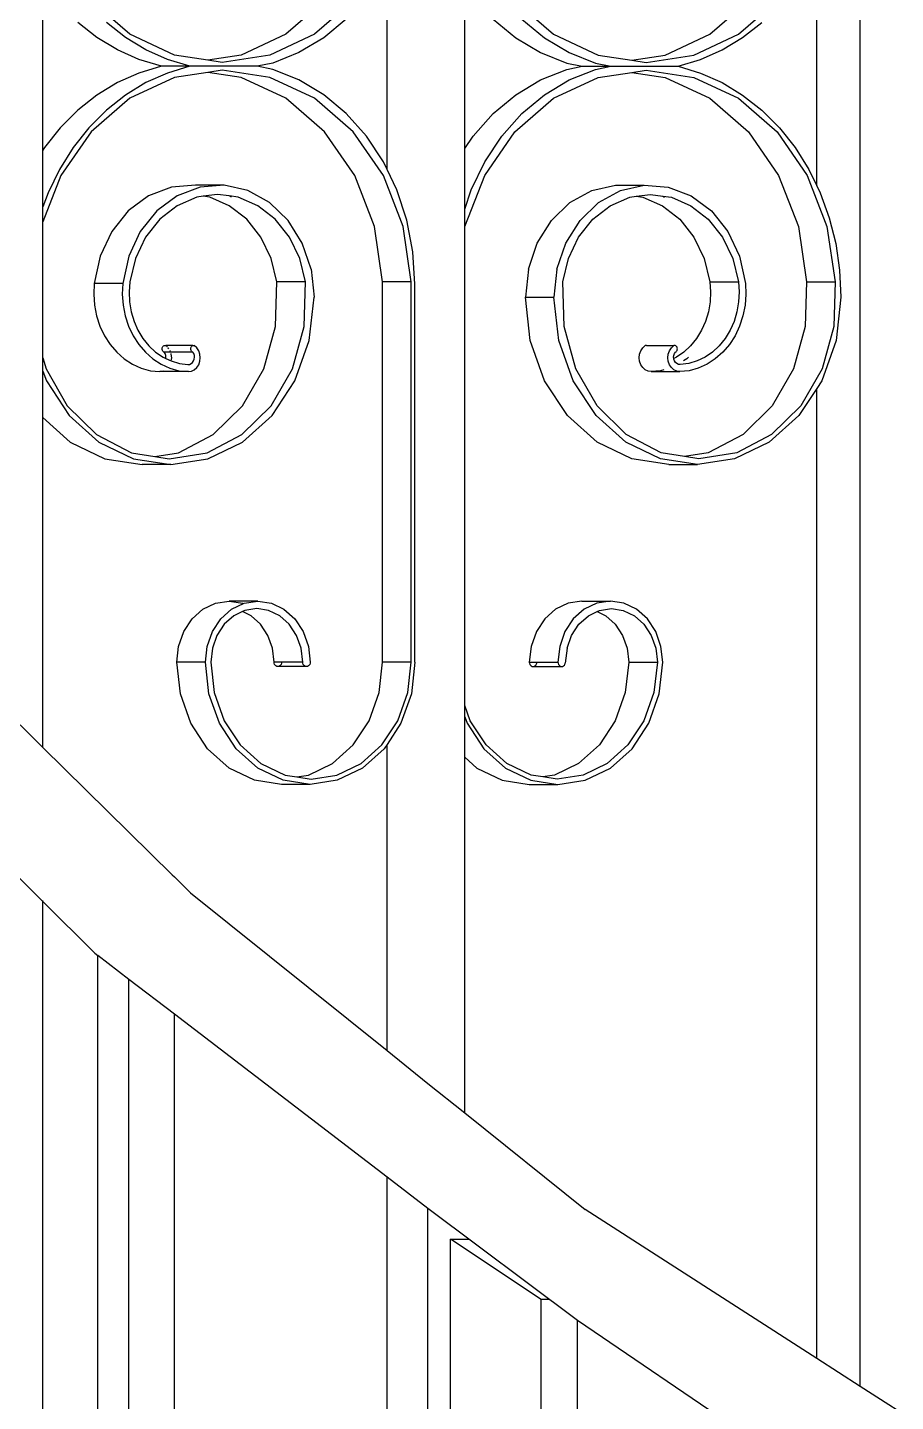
# Model space of a CAD drawing. Header units: millimetres. Extents: x 173236 to 801264, y -94969 to 615039.
# Drawn here: x 445101.4 to 445290.6, y -2103.2 to -1803.8 of the extents above; entities that cross this region are included whole.
import ezdxf

# ---------------------------------------------------------------- set-up
doc = ezdxf.new("R2010")
doc.units = ezdxf.units.MM
doc.header["$MEASUREMENT"] = 0
doc.layers.add('VOX-A-STAIRS-STEPS', color=140, linetype='Continuous')
doc.layers.add('VOX-A-WALL-PATT', color=233, linetype='Continuous')

# ---------------------------------------------------------------- blocks, each defined once
blk = doc.blocks.new('SSS')
at = {"layer": 'VOX-A-WALL-PATT'}
for p, q in [((383583.85, -2523.51), (383583.85, -1769.35)), ((383574.39, -2261.9), (383574.39, -2209.83)), ((383480.78, -2258.34), (383480.78, -2213.39)), ((383405.77, -2254.14), (383405.77, -2217.59)), ((383497.73, -2253.79), (383497.73, -2217.94)), ((383424.7, -2228.89), (383416.27, -2221.61)), ((383467.14, -2221.61), (383458.72, -2228.89)), ((383473.38, -2221.61), (383464.95, -2228.89)), ((383508.64, -2221.61), (383517.07, -2228.89)), ((383551.09, -2228.89), (383559.51, -2221.61)), ((383557.32, -2228.89), (383565.75, -2221.61)), ((383417.52, -2229.59), (383413.35, -2226.29)), ((383423.76, -2229.59), (383419.59, -2226.29)), ((383471.89, -2225.57), (383466.96, -2229.67)), ((383503.9, -2225.57), (383508.83, -2229.67)), ((383510.13, -2225.57), (383515.06, -2229.67)), ((383558.26, -2229.59), (383562.44, -2226.29)), ((383421.99, -2232.3), (383417.52, -2229.59)), ((383428.23, -2232.3), (383423.76, -2229.59)), ((383434.43, -2233.45), (383424.7, -2228.89)), ((383458.72, -2228.89), (383448.99, -2233.45)), ((383464.95, -2228.89), (383455.23, -2233.45)), ((383466.96, -2229.67), (383461.57, -2232.88)), ((383508.83, -2229.67), (383514.22, -2232.88)), ((383515.06, -2229.67), (383520.45, -2232.88)), ((383517.07, -2228.89), (383526.8, -2233.45)), ((383541.36, -2233.45), (383551.09, -2228.89)), ((383547.6, -2233.45), (383557.32, -2228.89)), ((383553.79, -2232.3), (383558.26, -2229.59)), ((383426.7, -2234.41), (383421.99, -2232.3)), ((383432.94, -2234.41), (383428.23, -2232.3)), ((383441.71, -2234.54), (383434.43, -2233.45)), ((383448.99, -2233.45), (383441.71, -2234.54)), ((383455.23, -2233.45), (383444.83, -2235.01)), ((383461.57, -2232.88), (383455.84, -2235.15)), ((383514.22, -2232.88), (383519.95, -2235.15)), ((383520.45, -2232.88), (383526.18, -2235.15)), ((383526.8, -2233.45), (383534.08, -2234.54)), ((383534.08, -2234.54), (383541.36, -2233.45)), ((383537.2, -2235.01), (383547.6, -2233.45)), ((383549.09, -2234.41), (383553.79, -2232.3)), ((383431.58, -2235.87), (383426.7, -2234.41)), ((383431.58, -2235.87), (383426.7, -2237.33)), ((383437.82, -2235.87), (383431.58, -2235.87)), ((383437.82, -2235.87), (383432.94, -2234.41)), ((383437.82, -2235.87), (383432.94, -2237.33)), ((383452.48, -2235.87), (383437.82, -2235.87)), ((383444.83, -2235.01), (383441.71, -2234.54)), ((383455.84, -2235.15), (383452.48, -2235.87)), ((383455.84, -2236.58), (383452.48, -2235.87)), ((383519.95, -2235.15), (383523.31, -2235.87)), ((383519.95, -2236.58), (383523.31, -2235.87)), ((383523.31, -2235.87), (383529.54, -2235.87)), ((383526.18, -2235.15), (383529.54, -2235.87)), ((383526.18, -2236.58), (383529.54, -2235.87)), ((383529.54, -2235.87), (383544.21, -2235.87)), ((383534.08, -2234.54), (383537.2, -2235.01)), ((383544.21, -2235.87), (383549.09, -2234.41)), ((383544.21, -2235.87), (383549.09, -2237.33)), ((383421.99, -2239.43), (383417.52, -2242.14)), ((383426.7, -2237.33), (383421.99, -2239.43)), ((383428.23, -2239.43), (383423.76, -2242.14)), ((383434.43, -2238.28), (383424.7, -2242.84)), ((383432.94, -2237.33), (383428.23, -2239.43)), ((383441.71, -2237.19), (383434.43, -2238.28)), ((383444.83, -2236.73), (383441.71, -2237.19)), ((383448.99, -2238.28), (383441.71, -2237.19)), ((383455.23, -2238.28), (383444.83, -2236.73)), ((383458.72, -2242.84), (383448.99, -2238.28)), ((383464.95, -2242.84), (383455.23, -2238.28)), ((383461.57, -2238.85), (383455.84, -2236.58)), ((383466.96, -2242.07), (383461.57, -2238.85)), ((383508.83, -2242.07), (383514.22, -2238.85)), ((383514.22, -2238.85), (383519.95, -2236.58)), ((383515.06, -2242.07), (383520.45, -2238.85)), ((383517.07, -2242.84), (383526.8, -2238.28)), ((383520.45, -2238.85), (383526.18, -2236.58)), ((383526.8, -2238.28), (383534.08, -2237.19)), ((383534.08, -2237.19), (383537.2, -2236.73)), ((383534.08, -2237.19), (383541.36, -2238.28)), ((383537.2, -2236.73), (383547.6, -2238.28)), ((383541.36, -2238.28), (383551.09, -2242.84)), ((383547.6, -2238.28), (383557.32, -2242.84)), ((383549.09, -2237.33), (383553.79, -2239.43)), ((383553.79, -2239.43), (383558.26, -2242.14)), ((383417.52, -2242.14), (383413.35, -2245.44)), ((383423.76, -2242.14), (383419.59, -2245.44)), ((383471.89, -2246.17), (383466.96, -2242.07)), ((383503.9, -2246.17), (383508.83, -2242.07)), ((383510.13, -2246.17), (383515.06, -2242.07)), ((383558.26, -2242.14), (383562.44, -2245.44)), ((383413.35, -2245.44), (383409.53, -2249.27)), ((383419.59, -2245.44), (383415.76, -2249.27)), ((383424.7, -2242.84), (383416.27, -2250.12)), ((383467.14, -2250.12), (383458.72, -2242.84)), ((383473.38, -2250.12), (383464.95, -2242.84)), ((383508.64, -2250.12), (383517.07, -2242.84)), ((383551.09, -2242.84), (383559.51, -2250.12)), ((383557.32, -2242.84), (383565.75, -2250.12)), ((383562.44, -2245.44), (383566.26, -2249.27)), ((383476.25, -2251.06), (383471.89, -2246.17)), ((383499.53, -2251.06), (383503.9, -2246.17)), ((383505.77, -2251.06), (383510.13, -2246.17)), ((383409.53, -2249.27), (383406.11, -2253.59)), ((383416.27, -2250.12), (383409.69, -2259.64)), ((383415.76, -2249.27), (383412.34, -2253.59)), ((383473.73, -2259.64), (383467.14, -2250.12)), ((383479.96, -2259.64), (383473.38, -2250.12)), ((383479.96, -2256.65), (383476.25, -2251.06)), ((383497.73, -2253.79), (383499.53, -2251.06)), ((383502.06, -2259.64), (383508.64, -2250.12)), ((383502.06, -2256.65), (383505.77, -2251.06)), ((383559.51, -2250.12), (383566.1, -2259.64)), ((383565.75, -2250.12), (383572.33, -2259.64)), ((383566.26, -2249.27), (383569.68, -2253.59)), ((383406.11, -2253.59), (383405.77, -2254.14)), ((383405.77, -2266.51), (383405.77, -2254.14)), ((383412.34, -2253.59), (383409.37, -2258.34)), ((383497.73, -2266.98), (383497.73, -2253.79)), ((383569.68, -2253.59), (383572.65, -2258.34)), ((383480.78, -2258.34), (383479.96, -2256.65)), ((383499.1, -2262.8), (383502.06, -2256.65)), ((383409.69, -2259.64), (383405.77, -2269.79)), ((383409.37, -2258.34), (383406.88, -2263.45)), ((383478.04, -2270.79), (383473.73, -2259.64)), ((383484.27, -2270.79), (383479.96, -2259.64)), ((383482.93, -2262.8), (383480.78, -2258.34)), ((383497.75, -2270.79), (383502.06, -2259.64)), ((383566.1, -2259.64), (383570.41, -2270.79)), ((383572.33, -2259.64), (383576.64, -2270.79)), ((383572.65, -2258.34), (383574.39, -2261.9)), ((383433.76, -2262.18), (383428.77, -2264.08)), ((383439, -2261.79), (383433.76, -2262.18)), ((383440, -2262.18), (383435, -2264.08)), ((383445.24, -2261.79), (383439, -2261.79)), ((383445.24, -2261.79), (383440, -2262.18)), ((383450.4, -2262.93), (383445.24, -2261.79)), ((383455.15, -2265.53), (383450.4, -2262.93)), ((383485.09, -2269.4), (383482.93, -2262.8)), ((383497.73, -2266.98), (383499.1, -2262.8)), ((383520.63, -2265.53), (383525.39, -2262.93)), ((383525.39, -2262.93), (383530.55, -2261.79)), ((383526.87, -2265.53), (383531.62, -2262.93)), ((383530.55, -2261.79), (383536.78, -2261.79)), ((383531.62, -2262.93), (383536.78, -2261.79)), ((383536.78, -2261.79), (383542.03, -2262.18)), ((383542.03, -2262.18), (383547.02, -2264.08)), ((383574.39, -2261.9), (383575.14, -2263.45)), ((383406.88, -2263.45), (383405.77, -2266.51)), ((383428.77, -2264.08), (383424.34, -2267.37)), ((383435, -2264.08), (383430.57, -2267.37)), ((383435.03, -2266.24), (383431.24, -2269.19)), ((383439.3, -2264.4), (383435.03, -2266.24)), ((383440.71, -2264.2), (383439.3, -2264.4)), ((383443.83, -2263.77), (383440.71, -2264.2)), ((383442.12, -2264.4), (383440.71, -2264.2)), ((383446.39, -2266.24), (383442.12, -2264.4)), ((383446.34, -2264.12), (383443.83, -2263.77)), ((383446.85, -2264.4), (383446.34, -2264.12)), ((383448.35, -2264.4), (383446.34, -2264.12)), ((383450.18, -2269.19), (383446.39, -2266.24)), ((383452.62, -2266.24), (383448.35, -2264.4)), ((383456.41, -2269.19), (383452.62, -2266.24)), ((383459.2, -2269.43), (383455.15, -2265.53)), ((383516.59, -2269.43), (383520.63, -2265.53)), ((383522.82, -2269.43), (383526.87, -2265.53)), ((383525.61, -2269.19), (383529.4, -2266.24)), ((383529.4, -2266.24), (383533.67, -2264.4)), ((383533.67, -2264.4), (383535.08, -2264.2)), ((383535.08, -2264.2), (383538.19, -2263.77)), ((383535.08, -2264.2), (383536.48, -2264.4)), ((383536.48, -2264.4), (383540.76, -2266.24)), ((383538.19, -2263.77), (383540.86, -2264.14)), ((383540.76, -2266.24), (383544.54, -2269.19)), ((383540.86, -2264.14), (383541.21, -2264.4)), ((383540.86, -2264.14), (383542.72, -2264.4)), ((383542.72, -2264.4), (383546.99, -2266.24)), ((383546.99, -2266.24), (383550.78, -2269.19)), ((383547.02, -2264.08), (383551.45, -2267.37)), ((383575.14, -2263.45), (383577.11, -2268.86)), ((383405.77, -2269.79), (383405.77, -2266.51)), ((383424.34, -2267.37), (383420.75, -2271.85)), ((383430.57, -2267.37), (383426.99, -2271.85)), ((383431.24, -2269.19), (383428.15, -2273.09)), ((383453.27, -2273.09), (383450.18, -2269.19)), ((383459.5, -2273.09), (383456.41, -2269.19)), ((383486.41, -2276.29), (383485.09, -2269.4)), ((383497.75, -2270.79), (383497.73, -2266.98)), ((383522.52, -2273.09), (383525.61, -2269.19)), ((383544.54, -2269.19), (383547.64, -2273.09)), ((383550.78, -2269.19), (383553.87, -2273.09)), ((383551.45, -2267.37), (383555.04, -2271.85)), ((383577.11, -2268.86), (383578.54, -2274.5)), ((383405.77, -2299.37), (383405.77, -2269.79)), ((383420.75, -2271.85), (383418.23, -2277.23)), ((383426.99, -2271.85), (383424.47, -2277.23)), ((383462.29, -2274.39), (383459.2, -2269.43)), ((383479.8, -2282.85), (383478.04, -2270.79)), ((383486.04, -2282.85), (383484.27, -2270.79)), ((383497.73, -2270.94), (383497.75, -2270.79)), ((383497.73, -2347.44), (383497.73, -2270.94)), ((383513.5, -2274.39), (383516.59, -2269.43)), ((383519.73, -2274.39), (383522.82, -2269.43)), ((383555.04, -2271.85), (383557.55, -2277.23)), ((383570.41, -2270.79), (383572.17, -2282.85)), ((383576.64, -2270.79), (383578.41, -2282.85)), ((383428.15, -2273.09), (383425.93, -2277.73)), ((383455.49, -2277.73), (383453.27, -2273.09)), ((383461.73, -2277.73), (383459.5, -2273.09)), ((383464.23, -2280.09), (383462.29, -2274.39)), ((383511.56, -2280.09), (383513.5, -2274.39)), ((383517.8, -2280.09), (383519.73, -2274.39)), ((383520.3, -2277.73), (383522.52, -2273.09)), ((383547.64, -2273.09), (383549.86, -2277.73)), ((383553.87, -2273.09), (383556.09, -2277.73)), ((383578.54, -2274.5), (383579.4, -2280.29)), ((383418.23, -2277.23), (383416.94, -2283.17)), ((383424.47, -2277.23), (383423.17, -2283.17)), ((383425.93, -2277.73), (383424.69, -2282.85)), ((383456.73, -2282.85), (383455.49, -2277.73)), ((383462.96, -2282.85), (383461.73, -2277.73)), ((383486.85, -2283.34), (383486.41, -2276.29)), ((383519.06, -2282.85), (383520.3, -2277.73)), ((383549.86, -2277.73), (383551.09, -2282.85)), ((383556.09, -2277.73), (383557.33, -2282.85)), ((383557.55, -2277.23), (383558.85, -2283.17)), ((383464.23, -2280.09), (383464.89, -2286.16)), ((383511.56, -2280.09), (383510.9, -2286.16)), ((383517.8, -2280.09), (383517.14, -2286.16)), ((383579.4, -2280.29), (383579.69, -2286.16)), ((383416.94, -2283.17), (383416.83, -2285.55)), ((383423.17, -2283.17), (383416.94, -2283.17)), ((383423.17, -2283.17), (383423.06, -2285.55)), ((383424.69, -2282.85), (383424.53, -2285.03)), ((383456.46, -2292.55), (383456.73, -2282.85)), ((383462.96, -2282.85), (383456.73, -2282.85)), ((383462.69, -2292.55), (383462.96, -2282.85)), ((383486.04, -2282.85), (383479.8, -2282.85)), ((383479.8, -2347.44), (383479.8, -2282.85)), ((383486.04, -2365.7), (383486.04, -2282.85)), ((383486.85, -2365.7), (383486.85, -2283.34)), ((383519.33, -2292.55), (383519.06, -2282.85)), ((383551.09, -2282.85), (383557.33, -2282.85)), ((383551.09, -2282.85), (383551.26, -2285.03)), ((383557.33, -2282.85), (383557.49, -2285.03)), ((383558.85, -2283.17), (383558.96, -2285.55)), ((383572.17, -2282.85), (383571.91, -2292.55)), ((383572.17, -2282.85), (383578.41, -2282.85)), ((383578.41, -2282.85), (383578.14, -2292.55)), ((383416.83, -2285.55), (383417.01, -2287.93)), ((383423.06, -2285.55), (383423.24, -2287.93)), ((383424.53, -2285.03), (383424.63, -2287.22)), ((383424.63, -2287.22), (383425, -2289.37)), ((383463.82, -2295.61), (383464.89, -2286.16)), ((383511.97, -2295.61), (383510.9, -2286.16)), ((383510.9, -2286.16), (383517.14, -2286.16)), ((383518.2, -2295.61), (383517.14, -2286.16)), ((383551.15, -2287.22), (383550.79, -2289.37)), ((383551.26, -2285.03), (383551.15, -2287.22)), ((383557.39, -2287.22), (383557.02, -2289.37)), ((383557.49, -2285.03), (383557.39, -2287.22)), ((383558.96, -2285.55), (383558.78, -2287.93)), ((383579.69, -2286.16), (383578.63, -2295.61)), ((383417.01, -2287.93), (383417.46, -2290.26)), ((383417.46, -2290.26), (383418.2, -2292.49)), ((383423.24, -2287.93), (383423.7, -2290.26)), ((383423.7, -2290.26), (383424.43, -2292.49)), ((383425, -2289.37), (383425.62, -2291.44)), ((383550.79, -2289.37), (383550.17, -2291.44)), ((383557.02, -2289.37), (383556.4, -2291.44)), ((383558.32, -2290.26), (383557.59, -2292.49)), ((383558.78, -2287.93), (383558.32, -2290.26)), ((383418.2, -2292.49), (383419.19, -2294.58)), ((383424.43, -2292.49), (383425.42, -2294.58)), ((383425.62, -2291.44), (383426.48, -2293.39)), ((383453.91, -2301.79), (383456.46, -2292.55)), ((383460.14, -2301.79), (383462.69, -2292.55)), ((383521.88, -2301.79), (383519.33, -2292.55)), ((383550.17, -2291.44), (383549.31, -2293.39)), ((383556.4, -2291.44), (383555.54, -2293.39)), ((383557.59, -2292.49), (383556.6, -2294.58)), ((383571.91, -2292.55), (383569.35, -2301.79)), ((383578.14, -2292.55), (383575.59, -2301.79)), ((383419.19, -2294.58), (383420.42, -2296.49)), ((383425.42, -2294.58), (383426.65, -2296.49)), ((383426.48, -2293.39), (383427.57, -2295.17)), ((383427.57, -2295.17), (383428.86, -2296.77)), ((383460.7, -2304.41), (383463.82, -2295.61)), ((383515.09, -2304.41), (383511.97, -2295.61)), ((383521.33, -2304.41), (383518.2, -2295.61)), ((383548.22, -2295.17), (383546.93, -2296.77)), ((383549.31, -2293.39), (383548.22, -2295.17)), ((383554.45, -2295.17), (383553.16, -2296.77)), ((383555.54, -2293.39), (383554.45, -2295.17)), ((383556.6, -2294.58), (383555.37, -2296.49)), ((383578.63, -2295.61), (383575.5, -2304.41)), ((383420.42, -2296.49), (383421.86, -2298.18)), ((383421.86, -2298.18), (383423.49, -2299.62)), ((383426.65, -2296.49), (383428.1, -2298.18)), ((383428.1, -2298.18), (383429.73, -2299.62)), ((383428.86, -2296.77), (383430.33, -2298.13)), ((383430.33, -2298.13), (383431.95, -2299.24)), ((383431.74, -2297.42), (383431.77, -2297.23)), ((383431.76, -2297.61), (383431.74, -2297.42)), ((383431.82, -2297.78), (383431.76, -2297.61)), ((383431.77, -2297.23), (383431.83, -2297.06)), ((383431.92, -2297.93), (383431.82, -2297.78)), ((383431.83, -2297.06), (383431.93, -2296.91)), ((383432.05, -2298.05), (383431.92, -2297.93)), ((383431.93, -2296.91), (383432.06, -2296.8)), ((383431.95, -2299.24), (383432.54, -2299.52)), ((383432.2, -2298.12), (383432.05, -2298.05)), ((383432.06, -2296.8), (383432.21, -2296.73)), ((383432.41, -2298.47), (383432.2, -2298.12)), ((383433.58, -2298.12), (383432.2, -2298.12)), ((383432.21, -2296.73), (383432.37, -2296.71)), ((383432.37, -2296.71), (383432.53, -2296.73)), ((383432.54, -2298.86), (383432.41, -2298.47)), ((383438.43, -2296.73), (383432.53, -2296.73)), ((383432.6, -2296.8), (383432.53, -2296.73)), ((383432.57, -2299.28), (383432.54, -2298.86)), ((383432.54, -2299.52), (383432.57, -2299.28)), ((383432.89, -2297.06), (383432.73, -2296.91)), ((383433.2, -2297.42), (383433.08, -2297.23)), ((383433.48, -2297.84), (383433.44, -2297.78)), ((383433.51, -2297.93), (383433.48, -2297.84)), ((383433.58, -2298.12), (383433.55, -2298.05)), ((383438.43, -2298.12), (383433.58, -2298.12)), ((383433.74, -2298.58), (383433.7, -2298.47)), ((383433.83, -2299.36), (383433.74, -2298.58)), ((383437.98, -2297.42), (383438, -2297.23)), ((383438, -2297.61), (383437.98, -2297.42)), ((383438, -2297.23), (383438.06, -2297.06)), ((383438.06, -2297.78), (383438, -2297.61)), ((383438.06, -2297.06), (383438.16, -2296.91)), ((383438.15, -2297.93), (383438.06, -2297.78)), ((383438.28, -2298.05), (383438.15, -2297.93)), ((383438.16, -2296.91), (383438.29, -2296.8)), ((383438.43, -2298.12), (383438.28, -2298.05)), ((383438.29, -2296.8), (383438.43, -2296.73)), ((383438.43, -2296.73), (383438.6, -2296.71)), ((383438.64, -2298.47), (383438.43, -2298.12)), ((383438.6, -2296.71), (383438.76, -2296.73)), ((383438.77, -2298.86), (383438.64, -2298.47)), ((383438.75, -2299.7), (383438.81, -2299.28)), ((383439.3, -2297.22), (383438.76, -2296.73)), ((383438.81, -2299.28), (383438.77, -2298.86)), ((383439.72, -2297.84), (383439.3, -2297.22)), ((383439.98, -2298.58), (383439.72, -2297.84)), ((383440.06, -2299.36), (383439.98, -2298.58)), ((383535.72, -2299.36), (383535.81, -2298.58)), ((383535.81, -2298.58), (383536.07, -2297.84)), ((383536.07, -2297.84), (383536.49, -2297.22)), ((383536.49, -2297.22), (383537.02, -2296.73)), ((383537.18, -2296.71), (383537.02, -2296.73)), ((383537.34, -2296.73), (383537.18, -2296.71)), ((383537.34, -2296.73), (383543.26, -2296.73)), ((383541.96, -2299.36), (383542.05, -2298.58)), ((383542.05, -2298.58), (383542.31, -2297.84)), ((383542.31, -2297.84), (383542.72, -2297.22)), ((383542.72, -2297.22), (383543.26, -2296.73)), ((383543.22, -2299.28), (383543.25, -2298.86)), ((383543.25, -2299.52), (383543.22, -2299.28)), ((383543.25, -2298.86), (383543.38, -2298.47)), ((383543.84, -2299.24), (383543.25, -2299.52)), ((383543.42, -2296.71), (383543.26, -2296.73)), ((383543.38, -2298.47), (383543.59, -2298.12)), ((383543.58, -2296.73), (383543.42, -2296.71)), ((383543.73, -2296.8), (383543.58, -2296.73)), ((383543.59, -2298.12), (383543.74, -2298.05)), ((383543.86, -2296.91), (383543.73, -2296.8)), ((383543.74, -2298.05), (383543.87, -2297.93)), ((383545.46, -2298.13), (383543.84, -2299.24)), ((383543.96, -2297.06), (383543.86, -2296.91)), ((383543.87, -2297.93), (383543.96, -2297.78)), ((383544.02, -2297.23), (383543.96, -2297.06)), ((383543.96, -2297.78), (383544.02, -2297.61)), ((383544.04, -2297.42), (383544.02, -2297.23)), ((383544.02, -2297.61), (383544.04, -2297.42)), ((383546.93, -2296.77), (383545.46, -2298.13)), ((383546.49, -2299.24), (383546.06, -2299.62)), ((383550.07, -2299.24), (383548.33, -2300.07)), ((383551.69, -2298.13), (383550.07, -2299.24)), ((383553.16, -2296.77), (383551.69, -2298.13)), ((383553.93, -2298.18), (383552.29, -2299.62)), ((383555.37, -2296.49), (383553.93, -2298.18)), ((383405.77, -2299.37), (383406.44, -2301.79)), ((383405.77, -2302.28), (383405.77, -2299.37)), ((383405.77, -2302.28), (383406.52, -2304.41)), ((383405.77, -2312.42), (383405.77, -2302.28)), ((383406.44, -2301.79), (383411.08, -2309.85)), ((383423.49, -2299.62), (383425.28, -2300.78)), ((383425.28, -2300.78), (383427.19, -2301.64)), ((383427.19, -2301.64), (383429.19, -2302.19)), ((383429.19, -2302.19), (383431.23, -2302.4)), ((383429.73, -2299.62), (383431.52, -2300.78)), ((383431.23, -2302.4), (383431.9, -2302.3)), ((383431.52, -2300.78), (383433.43, -2301.64)), ((383431.9, -2302.3), (383432.13, -2302.19)), ((383432.54, -2299.52), (383433.69, -2300.07)), ((383433.43, -2301.64), (383435.42, -2302.19)), ((383433.69, -2300.07), (383433.75, -2300.08)), ((383433.75, -2300.08), (383433.83, -2299.36)), ((383433.75, -2300.08), (383435.51, -2300.61)), ((383435.42, -2302.19), (383437.46, -2302.4)), ((383435.51, -2300.61), (383437.38, -2300.85)), ((383437.38, -2300.85), (383437.74, -2300.81)), ((383437.46, -2302.4), (383438.14, -2302.3)), ((383437.74, -2300.81), (383438.08, -2300.66)), ((383438.08, -2300.66), (383438.37, -2300.41)), ((383438.14, -2302.3), (383438.76, -2301.99)), ((383438.37, -2300.41), (383438.6, -2300.08)), ((383438.6, -2300.08), (383438.75, -2299.7)), ((383438.76, -2301.99), (383439.3, -2301.51)), ((383439.3, -2301.51), (383439.72, -2300.88)), ((383439.72, -2300.88), (383439.98, -2300.15)), ((383439.98, -2300.15), (383440.06, -2299.36)), ((383449.26, -2309.85), (383453.91, -2301.79)), ((383455.5, -2309.85), (383460.14, -2301.79)), ((383526.52, -2309.85), (383521.88, -2301.79)), ((383535.81, -2300.15), (383535.72, -2299.36)), ((383536.07, -2300.88), (383535.81, -2300.15)), ((383536.49, -2301.51), (383536.07, -2300.88)), ((383537.02, -2301.99), (383536.49, -2301.51)), ((383537.65, -2302.3), (383537.02, -2301.99)), ((383538.33, -2302.4), (383537.65, -2302.3)), ((383540.36, -2302.19), (383538.33, -2302.4)), ((383541.08, -2301.99), (383540.36, -2302.19)), ((383542.05, -2300.15), (383541.96, -2299.36)), ((383542.31, -2300.88), (383542.05, -2300.15)), ((383542.72, -2301.51), (383542.31, -2300.88)), ((383543.26, -2301.99), (383542.72, -2301.51)), ((383543.27, -2299.7), (383543.25, -2299.52)), ((383543.89, -2302.3), (383543.26, -2301.99)), ((383543.42, -2300.08), (383543.27, -2299.7)), ((383543.65, -2300.41), (383543.42, -2300.08)), ((383543.95, -2300.66), (383543.65, -2300.41)), ((383544.56, -2302.4), (383543.89, -2302.3)), ((383544.28, -2300.81), (383543.95, -2300.66)), ((383544.64, -2300.85), (383544.28, -2300.81)), ((383546.6, -2302.19), (383544.56, -2302.4)), ((383546.51, -2300.61), (383544.64, -2300.85)), ((383546.06, -2299.62), (383545.37, -2300.07)), ((383548.33, -2300.07), (383546.51, -2300.61)), ((383548.59, -2301.64), (383546.6, -2302.19)), ((383550.5, -2300.78), (383548.59, -2301.64)), ((383552.29, -2299.62), (383550.5, -2300.78)), ((383569.35, -2301.79), (383564.71, -2309.85)), ((383575.59, -2301.79), (383570.95, -2309.85)), ((383406.52, -2304.41), (383411.49, -2311.97)), ((383437.46, -2302.4), (383431.23, -2302.4)), ((383455.72, -2311.97), (383460.7, -2304.41)), ((383520.06, -2311.97), (383515.09, -2304.41)), ((383526.3, -2311.97), (383521.33, -2304.41)), ((383538.33, -2302.4), (383544.56, -2302.4)), ((383575.5, -2304.41), (383574.39, -2306.1)), ((383574.39, -2306.1), (383570.53, -2311.97)), ((383574.39, -2347.44), (383574.39, -2306.1)), ((383411.08, -2309.85), (383417.45, -2316.1)), ((383442.89, -2316.1), (383449.26, -2309.85)), ((383449.13, -2316.1), (383455.5, -2309.85)), ((383532.89, -2316.1), (383526.52, -2309.85)), ((383564.71, -2309.85), (383558.34, -2316.1)), ((383570.95, -2309.85), (383564.58, -2316.1)), ((383405.77, -2312.42), (383411.73, -2317.77)), ((383405.77, -2347.44), (383405.77, -2312.42)), ((383411.49, -2311.97), (383417.97, -2317.77)), ((383449.25, -2317.77), (383455.72, -2311.97)), ((383526.54, -2317.77), (383520.06, -2311.97)), ((383532.78, -2317.77), (383526.3, -2311.97)), ((383570.53, -2311.97), (383564.05, -2317.77)), ((383417.45, -2316.1), (383425.05, -2320.06)), ((383435.29, -2320.06), (383442.89, -2316.1)), ((383441.53, -2320.06), (383449.13, -2316.1)), ((383540.49, -2320.06), (383532.89, -2316.1)), ((383558.34, -2316.1), (383550.74, -2320.06)), ((383564.58, -2316.1), (383556.98, -2320.06)), ((383411.73, -2317.77), (383419.28, -2321.41)), ((383417.97, -2317.77), (383425.51, -2321.41)), ((383425.05, -2320.06), (383430.17, -2320.9)), ((383430.17, -2320.9), (383435.29, -2320.06)), ((383433.29, -2321.41), (383441.53, -2320.06)), ((383441.7, -2321.41), (383449.25, -2317.77)), ((383534.08, -2321.41), (383526.54, -2317.77)), ((383540.32, -2321.41), (383532.78, -2317.77)), ((383545.62, -2320.9), (383540.49, -2320.06)), ((383550.74, -2320.06), (383545.62, -2320.9)), ((383556.98, -2320.06), (383548.73, -2321.41)), ((383564.05, -2317.77), (383556.51, -2321.41)), ((383419.28, -2321.41), (383427.37, -2322.66)), ((383425.51, -2321.41), (383433.61, -2322.66)), ((383433.61, -2322.66), (383427.37, -2322.66)), ((383430.17, -2320.9), (383433.29, -2321.41)), ((383433.61, -2322.66), (383441.7, -2321.41)), ((383542.18, -2322.66), (383534.08, -2321.41)), ((383548.41, -2322.66), (383540.32, -2321.41)), ((383542.18, -2322.66), (383548.41, -2322.66)), ((383548.73, -2321.41), (383545.62, -2320.9)), ((383556.51, -2321.41), (383548.41, -2322.66)), ((383405.77, -2384.3), (383405.77, -2347.44)), ((383479.8, -2365.7), (383479.8, -2347.44)), ((383497.73, -2375.11), (383497.73, -2347.44)), ((383574.39, -2517.42), (383574.39, -2347.44)), ((383440.65, -2354.17), (383443.4, -2352.83)), ((383443.4, -2352.83), (383446.36, -2352.38)), ((383446.36, -2352.38), (383449.31, -2352.83)), ((383452.59, -2352.38), (383446.36, -2352.38)), ((383446.88, -2354.17), (383449.64, -2352.83)), ((383449.64, -2352.83), (383452.59, -2352.38)), ((383452.59, -2352.38), (383455.55, -2352.83)), ((383455.55, -2352.83), (383458.3, -2354.17)), ((383520.24, -2352.83), (383517.48, -2354.17)), ((383523.19, -2352.38), (383520.24, -2352.83)), ((383523.19, -2352.38), (383529.43, -2352.38)), ((383526.47, -2352.83), (383523.72, -2354.17)), ((383529.43, -2352.38), (383526.47, -2352.83)), ((383532.39, -2352.83), (383529.43, -2352.38)), ((383535.14, -2354.17), (383532.39, -2352.83)), ((383438.28, -2356.28), (383440.65, -2354.17)), ((383444.52, -2356.28), (383446.88, -2354.17)), ((383447.36, -2355.59), (383445.29, -2357.44)), ((383449.25, -2354.67), (383447.36, -2355.59)), ((383449.78, -2354.42), (383449.25, -2354.67)), ((383451.14, -2355.59), (383449.25, -2354.67)), ((383452.37, -2354.02), (383449.78, -2354.42)), ((383453.22, -2357.44), (383451.14, -2355.59)), ((383454.96, -2354.42), (383452.37, -2354.02)), ((383457.38, -2355.59), (383454.96, -2354.42)), ((383459.45, -2357.44), (383457.38, -2355.59)), ((383458.3, -2354.17), (383460.67, -2356.28)), ((383517.48, -2354.17), (383515.12, -2356.28)), ((383523.72, -2354.17), (383521.35, -2356.28)), ((383522.57, -2357.44), (383524.65, -2355.59)), ((383524.65, -2355.59), (383526.54, -2354.67)), ((383526.54, -2354.67), (383527.06, -2354.42)), ((383526.54, -2354.67), (383528.43, -2355.59)), ((383527.06, -2354.42), (383529.65, -2354.02)), ((383528.43, -2355.59), (383530.5, -2357.44)), ((383529.65, -2354.02), (383532.24, -2354.42)), ((383532.24, -2354.42), (383534.66, -2355.59)), ((383534.66, -2355.59), (383536.73, -2357.44)), ((383537.5, -2356.28), (383535.14, -2354.17)), ((383435.33, -2362.26), (383436.47, -2359.04)), ((383436.47, -2359.04), (383438.28, -2356.28)), ((383441.56, -2362.26), (383442.7, -2359.04)), ((383442.7, -2359.04), (383444.52, -2356.28)), ((383445.29, -2357.44), (383443.7, -2359.86)), ((383454.81, -2359.86), (383453.22, -2357.44)), ((383461.04, -2359.86), (383459.45, -2357.44)), ((383460.67, -2356.28), (383462.48, -2359.04)), ((383462.48, -2359.04), (383463.62, -2362.26)), ((383513.3, -2359.04), (383512.16, -2362.26)), ((383515.12, -2356.28), (383513.3, -2359.04)), ((383519.54, -2359.04), (383518.4, -2362.26)), ((383521.35, -2356.28), (383519.54, -2359.04)), ((383520.98, -2359.86), (383522.57, -2357.44)), ((383530.5, -2357.44), (383532.09, -2359.86)), ((383536.73, -2357.44), (383538.33, -2359.86)), ((383539.32, -2359.04), (383537.5, -2356.28)), ((383540.46, -2362.26), (383539.32, -2359.04)), ((383443.7, -2359.86), (383442.7, -2362.68)), ((383455.81, -2362.68), (383454.81, -2359.86)), ((383462.04, -2362.68), (383461.04, -2359.86)), ((383519.98, -2362.68), (383520.98, -2359.86)), ((383532.09, -2359.86), (383533.09, -2362.68)), ((383538.33, -2359.86), (383539.33, -2362.68)), ((383434.94, -2365.7), (383435.33, -2362.26)), ((383441.17, -2365.7), (383441.56, -2362.26)), ((383442.7, -2362.68), (383442.36, -2365.7)), ((383456.15, -2365.7), (383455.81, -2362.68)), ((383462.38, -2365.7), (383462.04, -2362.68)), ((383463.62, -2362.26), (383464.01, -2365.7)), ((383512.16, -2362.26), (383511.77, -2365.7)), ((383518.4, -2362.26), (383518.01, -2365.7)), ((383519.98, -2362.68), (383519.61, -2365.95)), ((383533.09, -2362.68), (383533.43, -2365.7)), ((383539.33, -2362.68), (383539.67, -2365.7)), ((383540.85, -2365.7), (383540.46, -2362.26)), ((383441.17, -2365.7), (383434.94, -2365.7)), ((383435.72, -2372.6), (383434.94, -2365.7)), ((383441.95, -2372.6), (383441.17, -2365.7)), ((383442.36, -2365.7), (383443.1, -2372.3)), ((383456.18, -2365.95), (383456.15, -2365.7)), ((383457.78, -2365.7), (383456.15, -2365.7)), ((383456.26, -2366.18), (383456.18, -2365.95)), ((383456.39, -2366.38), (383456.26, -2366.18)), ((383456.56, -2366.53), (383456.39, -2366.38)), ((383456.75, -2366.62), (383456.56, -2366.53)), ((383456.96, -2366.66), (383456.75, -2366.62)), ((383457.17, -2366.62), (383456.96, -2366.66)), ((383457.37, -2366.53), (383457.17, -2366.62)), ((383462.99, -2366.62), (383457.17, -2366.62)), ((383457.54, -2366.38), (383457.37, -2366.53)), ((383457.67, -2366.18), (383457.54, -2366.38)), ((383457.75, -2365.95), (383457.67, -2366.18)), ((383457.78, -2365.7), (383457.75, -2365.95)), ((383462.38, -2365.7), (383457.78, -2365.7)), ((383462.41, -2365.95), (383462.38, -2365.7)), ((383462.49, -2366.18), (383462.41, -2365.95)), ((383462.62, -2366.38), (383462.49, -2366.18)), ((383462.79, -2366.53), (383462.62, -2366.38)), ((383462.99, -2366.62), (383462.79, -2366.53)), ((383463.2, -2366.66), (383462.99, -2366.62)), ((383463.41, -2366.62), (383463.2, -2366.66)), ((383463.61, -2366.53), (383463.41, -2366.62)), ((383463.77, -2366.38), (383463.61, -2366.53)), ((383463.9, -2366.18), (383463.77, -2366.38)), ((383463.99, -2365.95), (383463.9, -2366.18)), ((383464.01, -2365.7), (383463.99, -2365.95)), ((383479.06, -2372.3), (383479.8, -2365.7)), ((383486.04, -2365.7), (383479.8, -2365.7)), ((383485.29, -2372.3), (383486.04, -2365.7)), ((383486.85, -2365.7), (383486.08, -2372.6)), ((383511.77, -2365.7), (383511.8, -2365.95)), ((383511.77, -2365.7), (383513.4, -2365.7)), ((383511.8, -2365.95), (383511.88, -2366.18)), ((383511.88, -2366.18), (383512.01, -2366.38)), ((383512.01, -2366.38), (383512.18, -2366.53)), ((383512.18, -2366.53), (383512.38, -2366.62)), ((383512.38, -2366.62), (383512.59, -2366.66)), ((383512.59, -2366.66), (383512.8, -2366.62)), ((383512.8, -2366.62), (383513, -2366.53)), ((383512.8, -2366.62), (383518.61, -2366.62)), ((383513, -2366.53), (383513.17, -2366.38)), ((383513.17, -2366.38), (383513.29, -2366.18)), ((383513.29, -2366.18), (383513.38, -2365.95)), ((383513.38, -2365.95), (383513.4, -2365.7)), ((383513.4, -2365.7), (383518.01, -2365.7)), ((383518.01, -2365.7), (383518.04, -2365.95)), ((383518.04, -2365.95), (383518.12, -2366.18)), ((383518.12, -2366.18), (383518.25, -2366.38)), ((383518.25, -2366.38), (383518.42, -2366.53)), ((383518.42, -2366.53), (383518.61, -2366.62)), ((383518.61, -2366.62), (383518.82, -2366.66)), ((383518.82, -2366.66), (383519.03, -2366.62)), ((383519.03, -2366.62), (383519.23, -2366.53)), ((383519.23, -2366.53), (383519.4, -2366.38)), ((383519.4, -2366.38), (383519.53, -2366.18)), ((383519.53, -2366.18), (383519.61, -2365.95)), ((383533.43, -2365.7), (383532.69, -2372.3)), ((383533.43, -2365.7), (383539.67, -2365.7)), ((383539.67, -2365.7), (383538.92, -2372.3)), ((383540.07, -2372.6), (383540.85, -2365.7)), ((383438, -2379.03), (383435.72, -2372.6)), ((383444.23, -2379.03), (383441.95, -2372.6)), ((383443.1, -2372.3), (383445.28, -2378.45)), ((383476.88, -2378.45), (383479.06, -2372.3)), ((383483.11, -2378.45), (383485.29, -2372.3)), ((383486.08, -2372.6), (383483.79, -2379.03)), ((383532.69, -2372.3), (383530.51, -2378.45)), ((383538.92, -2372.3), (383536.74, -2378.45)), ((383537.79, -2379.03), (383540.07, -2372.6)), ((383395.58, -2374.27), (383405.77, -2384.3)), ((383498.91, -2378.45), (383497.73, -2375.11)), ((383497.73, -2377.61), (383497.73, -2375.11)), ((383441.63, -2384.55), (383438, -2379.03)), ((383447.86, -2384.55), (383444.23, -2379.03)), ((383445.28, -2378.45), (383448.75, -2383.72)), ((383473.41, -2383.72), (383476.88, -2378.45)), ((383479.64, -2383.72), (383483.11, -2378.45)), ((383483.79, -2379.03), (383480.78, -2383.62)), ((383497.73, -2377.61), (383498.23, -2379.03)), ((383497.73, -2386.43), (383497.73, -2377.61)), ((383498.23, -2379.03), (383501.86, -2384.55)), ((383502.38, -2383.72), (383498.91, -2378.45)), ((383530.51, -2378.45), (383527.03, -2383.72)), ((383536.74, -2378.45), (383533.27, -2383.72)), ((383534.16, -2384.55), (383537.79, -2379.03)), ((383405.77, -2384.3), (383433.95, -2412.04)), ((383446.36, -2388.78), (383441.63, -2384.55)), ((383452.59, -2388.78), (383447.86, -2384.55)), ((383448.75, -2383.72), (383453.28, -2387.77)), ((383468.88, -2387.77), (383473.41, -2383.72)), ((383475.12, -2387.77), (383479.64, -2383.72)), ((383480.16, -2384.55), (383475.43, -2388.78)), ((383480.78, -2383.62), (383480.16, -2384.55)), ((383480.78, -2450.33), (383480.78, -2383.62)), ((383501.86, -2384.55), (383506.59, -2388.78)), ((383506.9, -2387.77), (383502.38, -2383.72)), ((383527.03, -2383.72), (383522.51, -2387.77)), ((383533.27, -2383.72), (383528.75, -2387.77)), ((383529.43, -2388.78), (383534.16, -2384.55)), ((383451.87, -2391.44), (383446.36, -2388.78)), ((383458.1, -2391.44), (383452.59, -2388.78)), ((383453.28, -2387.77), (383458.54, -2390.32)), ((383463.62, -2390.32), (383468.88, -2387.77)), ((383469.85, -2390.32), (383475.12, -2387.77)), ((383475.43, -2388.78), (383469.92, -2391.44)), ((383497.73, -2386.43), (383500.35, -2388.78)), ((383497.73, -2463.93), (383497.73, -2386.43)), ((383500.35, -2388.78), (383505.86, -2391.44)), ((383506.59, -2388.78), (383512.1, -2391.44)), ((383512.17, -2390.32), (383506.9, -2387.77)), ((383522.51, -2387.77), (383517.24, -2390.32)), ((383528.75, -2387.77), (383523.48, -2390.32)), ((383523.92, -2391.44), (383529.43, -2388.78)), ((383457.78, -2392.35), (383451.87, -2391.44)), ((383464.01, -2392.35), (383458.1, -2391.44)), ((383458.54, -2390.32), (383461.08, -2390.71)), ((383461.08, -2390.71), (383463.62, -2390.32)), ((383461.08, -2390.71), (383464.2, -2391.19)), ((383469.92, -2391.44), (383464.01, -2392.35)), ((383464.2, -2391.19), (383469.85, -2390.32)), ((383505.86, -2391.44), (383511.77, -2392.35)), ((383512.1, -2391.44), (383518.01, -2392.35)), ((383514.71, -2390.71), (383512.17, -2390.32)), ((383517.24, -2390.32), (383514.71, -2390.71)), ((383517.83, -2391.19), (383514.71, -2390.71)), ((383523.48, -2390.32), (383517.83, -2391.19)), ((383518.01, -2392.35), (383523.92, -2391.44)), ((383464.01, -2392.35), (383457.78, -2392.35)), ((383511.77, -2392.35), (383518.01, -2392.35)), ((383395.58, -2407.73), (383405.77, -2417.85)), ((383433.95, -2412.04), (383434.44, -2412.51)), ((383434.44, -2412.51), (383437.96, -2415.99)), ((383437.96, -2415.99), (383480.78, -2450.33)), ((383405.77, -2417.85), (383405.77, -2417.61)), ((383405.77, -2417.85), (383417.11, -2429.14)), ((383405.77, -2539.84), (383405.77, -2417.85)), ((383417.11, -2429.14), (383417.76, -2429.63)), ((383424.52, -2434.82), (383417.76, -2429.63)), ((383417.76, -2541.9), (383417.76, -2429.63)), ((383424.52, -2700.73), (383424.52, -2434.82)), ((383434.44, -2442.42), (383424.52, -2434.82)), ((383434.44, -2547.44), (383434.44, -2442.42)), ((383480.78, -2477.94), (383434.44, -2442.42)), ((383480.78, -2450.33), (383489.68, -2457.48)), ((383489.68, -2457.48), (383497.73, -2463.93)), ((383497.73, -2463.93), (383523.93, -2484.95)), ((383480.78, -2547.44), (383480.78, -2477.94)), ((383489.68, -2484.77), (383480.78, -2477.94)), ((383489.68, -2656.25), (383489.68, -2484.77)), ((383522.3, -2509.14), (383489.68, -2484.77)), ((383574.39, -2517.42), (383523.93, -2484.95)), ((383514.34, -2504.56), (383494.58, -2491.42)), ((383494.58, -2491.42), (383497.73, -2491.42)), ((383494.58, -2656.25), (383494.58, -2491.42)), ((383497.73, -2491.42), (383498.35, -2491.42)), ((383498.35, -2491.42), (383498.58, -2491.42)), ((383516.17, -2504.56), (383514.34, -2504.56)), ((383514.34, -3297.44), (383514.34, -2504.56)), ((383568.66, -2540.66), (383522.3, -2509.14)), ((383522.3, -2547.44), (383522.3, -2509.14)), ((383583.85, -2523.51), (383574.39, -2517.42)), ((383600.99, -2534.54), (383583.85, -2523.51))]:
    blk.add_line(p, q, dxfattribs=at)

msp = doc.modelspace()

# ---------------------------------------------------------------- block references
at = {"layer": 'VOX-A-STAIRS-STEPS'}
msp.add_blockref('SSS', (61699, 423.62), dxfattribs=at)

doc.saveas('drawing.dxf')
